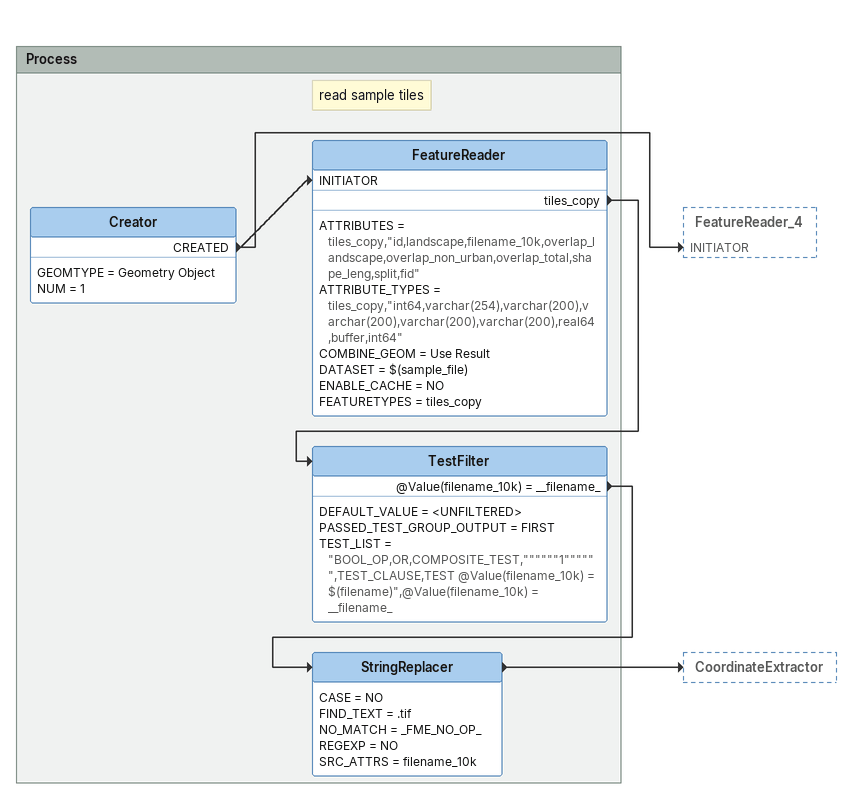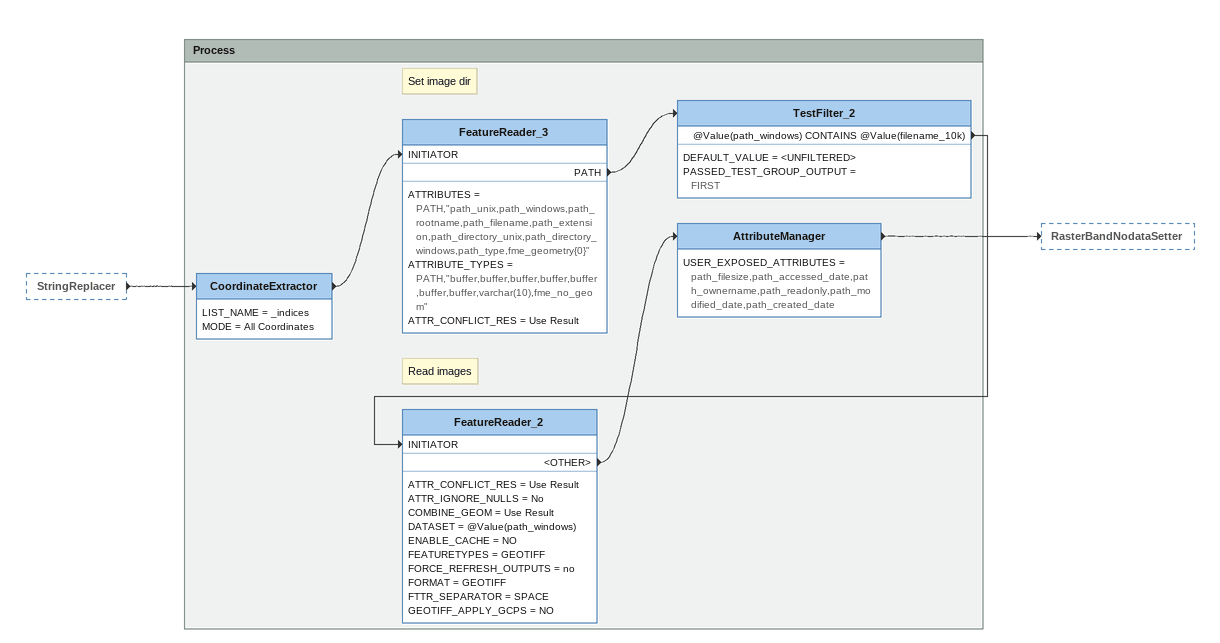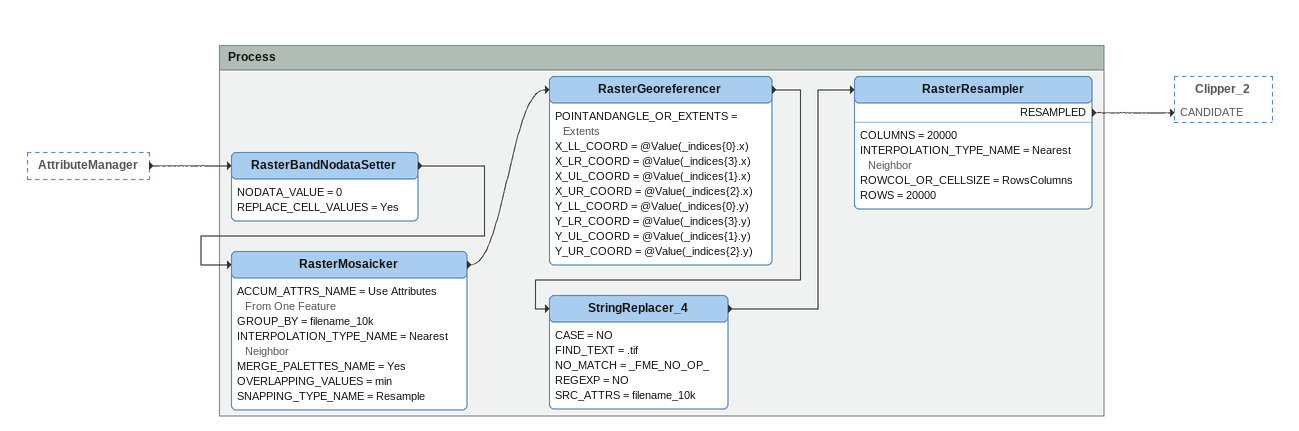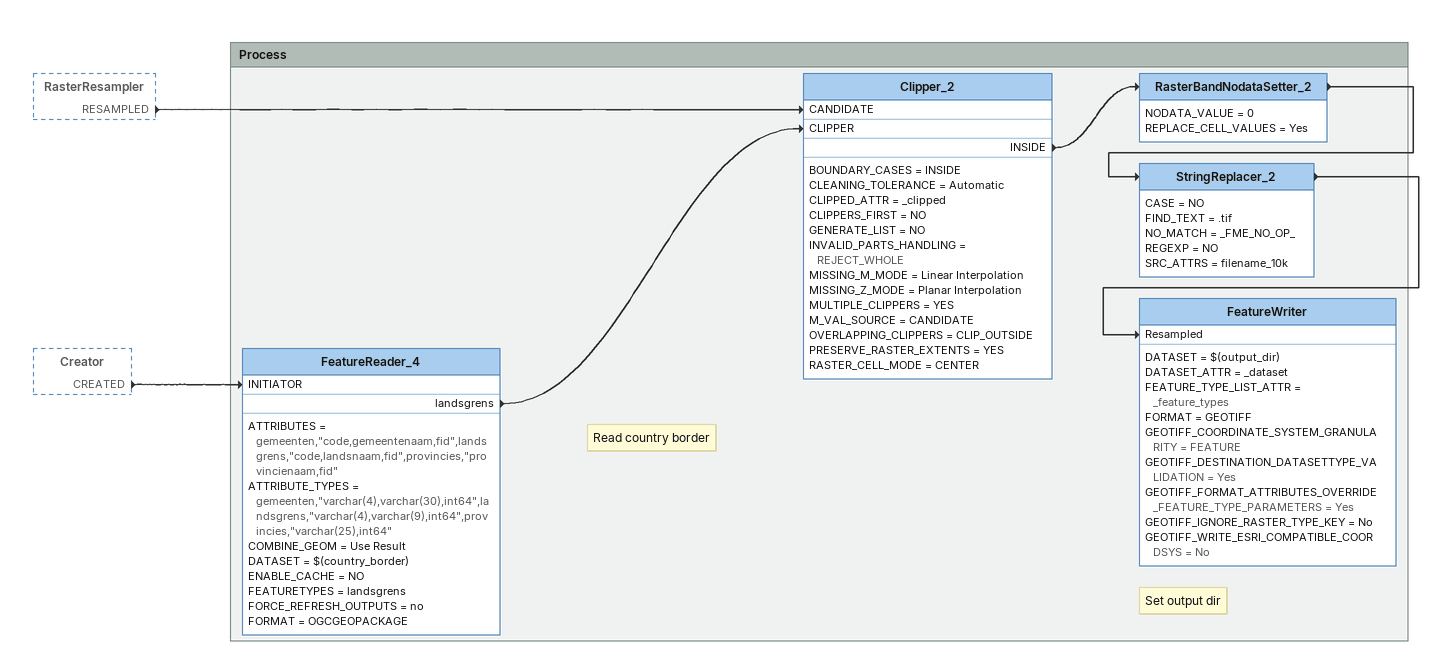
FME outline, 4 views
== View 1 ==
Bookmark: Process
Creator
    GEOMTYPE = Geometry Object
    NUM = 1
    CREATED -> FeatureReader [INITIATOR]
    CREATED -> FeatureReader_4 [INITIATOR]
Note: read sample tiles
FeatureReader
    ATTRIBUTES = tiles_copy,"id,landscape,filename_10k,overlap_landscape,overlap_non_urban,overlap_total,shape_leng,split,fid"
    ATTRIBUTE_TYPES = tiles_copy,"int64,varchar(254),varchar(200),varchar(200),varchar(200),varchar(200),real64,buffer,int64"
    COMBINE_GEOM = Use Result
    DATASET = $(sample_file)
    ENABLE_CACHE = NO
    FEATURETYPES = tiles_copy
    tiles_copy -> TestFilter
TestFilter
    DEFAULT_VALUE = <UNFILTERED>
    PASSED_TEST_GROUP_OUTPUT = FIRST
    TEST_LIST = "BOOL_OP,OR,COMPOSITE_TEST,""""""1"""""",TEST_CLAUSE,TEST @Value(filename_10k) = $(filename)",@Value(filename_10k) = __filename_
    @Value(filename_10k) = __filename_ -> StringReplacer
StringReplacer
    CASE = NO
    FIND_TEXT = .tif
    NO_MATCH = _FME_NO_OP_
    REGEXP = NO
    SRC_ATTRS = filename_10k
    -> CoordinateExtractor

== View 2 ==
StringReplacer [outside]
    -> CoordinateExtractor

Bookmark: Process
CoordinateExtractor
    LIST_NAME = _indices
    MODE = All Coordinates
    -> FeatureReader_3 [INITIATOR]
Note: Set image dir
FeatureReader_3
    ATTRIBUTES = PATH,"path_unix,path_windows,path_rootname,path_filename,path_extension,path_directory_unix,path_directory_windows,path_type,fme_geometry{0}"
    ATTRIBUTE_TYPES = PATH,"buffer,buffer,buffer,buffer,buffer,buffer,buffer,varchar(10),fme_no_geom"
    ATTR_CONFLICT_RES = Use Result
    PATH -> TestFilter_2
TestFilter_2
    DEFAULT_VALUE = <UNFILTERED>
    PASSED_TEST_GROUP_OUTPUT = FIRST
    @Value(path_windows) CONTAINS @Value(filename_10k) -> FeatureReader_2 [INITIATOR]
Note: Read images
FeatureReader_2
    ATTR_CONFLICT_RES = Use Result
    ATTR_IGNORE_NULLS = No
    COMBINE_GEOM = Use Result
    DATASET = @Value(path_windows)
    ENABLE_CACHE = NO
    FEATURETYPES = GEOTIFF
    FORCE_REFRESH_OUTPUTS = no
    FORMAT = GEOTIFF
    FTTR_SEPARATOR = SPACE
    GEOTIFF_APPLY_GCPS = NO
    <OTHER> -> AttributeManager
AttributeManager
    USER_EXPOSED_ATTRIBUTES = path_filesize,path_accessed_date,path_ownername,path_readonly,path_modified_date,path_created_date
    -> RasterBandNodataSetter

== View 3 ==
AttributeManager [outside]
    -> RasterBandNodataSetter

Bookmark: Process
RasterBandNodataSetter
    NODATA_VALUE = 0
    REPLACE_CELL_VALUES = Yes
    -> RasterMosaicker
RasterMosaicker
    ACCUM_ATTRS_NAME = Use Attributes From One Feature
    GROUP_BY = filename_10k
    INTERPOLATION_TYPE_NAME = Nearest Neighbor
    MERGE_PALETTES_NAME = Yes
    OVERLAPPING_VALUES = min
    SNAPPING_TYPE_NAME = Resample
    -> RasterGeoreferencer
RasterGeoreferencer
    POINTANDANGLE_OR_EXTENTS = Extents
    X_LL_COORD = @Value(_indices{0}.x)
    X_LR_COORD = @Value(_indices{3}.x)
    X_UL_COORD = @Value(_indices{1}.x)
    X_UR_COORD = @Value(_indices{2}.x)
    Y_LL_COORD = @Value(_indices{0}.y)
    Y_LR_COORD = @Value(_indices{3}.y)
    Y_UL_COORD = @Value(_indices{1}.y)
    Y_UR_COORD = @Value(_indices{2}.y)
    -> StringReplacer_4
StringReplacer_4
    CASE = NO
    FIND_TEXT = .tif
    NO_MATCH = _FME_NO_OP_
    REGEXP = NO
    SRC_ATTRS = filename_10k
    -> RasterResampler
RasterResampler
    COLUMNS = 20000
    INTERPOLATION_TYPE_NAME = Nearest Neighbor
    ROWCOL_OR_CELLSIZE = RowsColumns
    ROWS = 20000
    RESAMPLED -> Clipper_2 [CANDIDATE]

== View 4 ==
RasterResampler [outside]
    RESAMPLED -> Clipper_2 [CANDIDATE]
Creator [outside]
    CREATED -> FeatureReader_4 [INITIATOR]

Bookmark: Process
Note: Read country border
FeatureReader_4
    ATTRIBUTES = gemeenten,"code,gemeentenaam,fid",landsgrens,"code,landsnaam,fid",provincies,"provincienaam,fid"
    ATTRIBUTE_TYPES = gemeenten,"varchar(4),varchar(30),int64",landsgrens,"varchar(4),varchar(9),int64",provincies,"varchar(25),int64"
    COMBINE_GEOM = Use Result
    DATASET = $(country_border)
    ENABLE_CACHE = NO
    FEATURETYPES = landsgrens
    FORCE_REFRESH_OUTPUTS = no
    FORMAT = OGCGEOPACKAGE
    landsgrens -> Clipper_2 [CLIPPER]
Clipper_2
    BOUNDARY_CASES = INSIDE
    CLEANING_TOLERANCE = Automatic
    CLIPPED_ATTR = _clipped
    CLIPPERS_FIRST = NO
    GENERATE_LIST = NO
    INVALID_PARTS_HANDLING = REJECT_WHOLE
    MISSING_M_MODE = Linear Interpolation
    MISSING_Z_MODE = Planar Interpolation
    MULTIPLE_CLIPPERS = YES
    M_VAL_SOURCE = CANDIDATE
    OVERLAPPING_CLIPPERS = CLIP_OUTSIDE
    PRESERVE_RASTER_EXTENTS = YES
    RASTER_CELL_MODE = CENTER
    INSIDE -> RasterBandNodataSetter_2
RasterBandNodataSetter_2
    NODATA_VALUE = 0
    REPLACE_CELL_VALUES = Yes
    -> StringReplacer_2
StringReplacer_2
    CASE = NO
    FIND_TEXT = .tif
    NO_MATCH = _FME_NO_OP_
    REGEXP = NO
    SRC_ATTRS = filename_10k
    -> FeatureWriter [Resampled]
Note: Set output dir
FeatureWriter
    DATASET = $(output_dir)
    DATASET_ATTR = _dataset
    FEATURE_TYPE_LIST_ATTR = _feature_types
    FORMAT = GEOTIFF
    GEOTIFF_COORDINATE_SYSTEM_GRANULARITY = FEATURE
    GEOTIFF_DESTINATION_DATASETTYPE_VALIDATION = Yes
    GEOTIFF_FORMAT_ATTRIBUTES_OVERRIDE_FEATURE_TYPE_PARAMETERS = Yes
    GEOTIFF_IGNORE_RASTER_TYPE_KEY = No
    GEOTIFF_WRITE_ESRI_COMPATIBLE_COORDSYS = No
